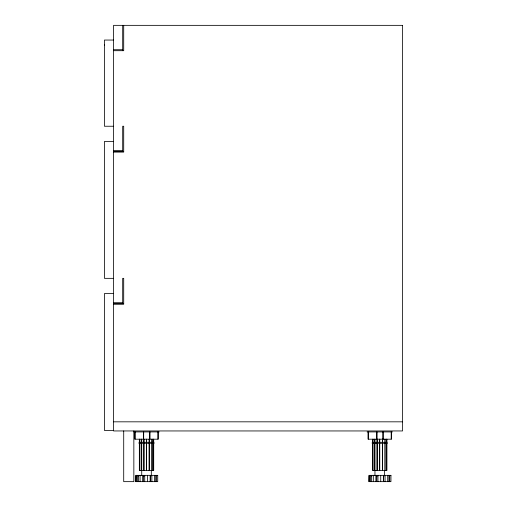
<?xml version="1.0" encoding="UTF-8"?>
<svg xmlns="http://www.w3.org/2000/svg" width="507" height="507" viewBox="0 0 507 507"><rect width="100%" height="100%" fill="white"/><g stroke="black" fill="none" stroke-linecap="round" stroke-linejoin="round"><path stroke-width="0.76" d="M113.568 40.053L104.442 40.053L104.442 126.243L113.568 126.243M113.568 49.724L122.694 49.724M113.568 50.7L123.708 50.7L123.708 25.35M113.568 141.453L104.442 141.453L104.442 278.343L113.568 278.343M113.568 150.617L122.694 150.617M113.568 151.593L123.708 151.593M113.568 152.1L123.708 152.1L123.708 126.243L122.694 126.243L122.694 151.593M113.568 293.553L104.442 293.553L104.442 430.443L113.568 430.443M113.568 302.717L122.694 302.717M113.568 303.693L123.708 303.693M113.568 304.2L123.708 304.2L123.708 278.343L122.694 278.343L122.694 303.693M113.568 421.824L402.558 421.824M133.848 431.92L159.198 431.92M367.068 431.92L392.418 431.92M138.88 442.3L154.166 442.3M372.1 442.3L387.386 442.3M138.88 443.27L154.166 443.27M372.1 443.27L387.386 443.27M138.703 475.826L137.327 475.826L137.327 481.65M144.907 475.826L142.67 475.826L142.67 481.65M371.923 475.826L370.547 475.826L370.547 481.65M378.127 475.826L375.89 475.826L375.89 481.65M391.353 431.92L391.353 439.195L368.133 439.195L368.133 431.92M391.227 431.92L391.227 439.195M389.725 481.65L389.725 475.826L388.92 475.826L388.92 481.65M387.703 475.344L387.703 481.65M386.917 439.195L386.917 442.3M386.917 443.27L386.917 470.49L372.569 470.49L372.569 443.27M386.372 439.195L386.372 442.3M386.372 443.27L386.372 470.49M385.973 439.195L385.973 442.3M385.973 443.27L385.973 470.49M385.086 481.65L385.086 475.826L383.355 475.826L383.355 481.65M384.813 439.195L384.813 442.3M384.813 443.27L384.813 470.49M384.528 470.49L384.528 475.344M383.666 475.826L383.666 481.65M383.07 431.92L383.07 439.195M383.013 431.92L383.013 439.195M382.487 439.195L382.487 442.3M382.487 443.27L382.487 470.49M382.392 439.195L382.392 442.3M382.392 443.27L382.392 470.49M380.738 475.344L380.738 481.65M379.743 439.195L379.743 442.3M379.743 443.27L379.743 470.49M379.648 439.195L379.648 442.3M379.648 443.27L379.648 470.49M377.949 475.826L377.949 481.65M377.265 439.195L377.265 442.3M377.265 443.27L377.265 470.49M376.999 439.195L376.999 442.3M376.999 443.27L376.999 470.49M376.752 475.826L376.752 481.65M374.933 439.195L374.933 442.3M374.933 443.27L374.958 475.344M374.667 439.195L374.667 442.3M374.667 443.27L374.667 470.49M373.31 475.344L373.31 481.65M373.114 439.195L373.038 442.3M373.038 443.27L373.114 470.49M372.569 439.195L372.569 442.3M371.65 475.826L371.65 481.65M369.299 481.65L369.299 475.826L369.14 481.65M368.259 431.92L368.259 439.195M158.133 431.92L158.133 439.195L134.913 439.195L134.913 431.92M158.007 431.92L158.007 439.195M156.505 481.65L156.505 475.826L155.7 475.826L155.7 481.65M154.483 475.344L154.483 481.65M153.697 439.195L153.697 442.3M153.697 443.27L153.697 470.49L139.349 470.49L139.349 443.27M153.152 439.195L153.152 442.3M153.152 443.27L153.152 470.49M152.753 439.195L152.753 442.3M152.753 443.27L152.753 470.49M151.866 481.65L151.866 475.826L150.135 475.826L150.135 481.65M151.593 439.195L151.593 442.3M151.593 443.27L151.593 470.49M151.308 470.49L151.308 475.344M150.446 475.826L150.446 481.65M149.85 431.92L149.85 439.195M149.793 431.92L149.793 439.195M149.267 439.195L149.267 442.3M149.267 443.27L149.267 470.49M149.172 439.195L149.172 442.3M149.172 443.27L149.172 470.49M147.518 475.344L147.518 481.65M146.523 439.195L146.523 442.3M146.523 443.27L146.523 470.49M146.428 439.195L146.428 442.3M146.428 443.27L146.428 470.49M144.729 475.826L144.729 481.65M144.045 439.195L144.045 442.3M144.045 443.27L144.045 470.49M143.779 439.195L143.779 442.3M143.779 443.27L143.779 470.49M143.532 475.826L143.532 481.65M141.713 439.195L141.713 442.3M141.713 443.27L141.738 475.344M141.447 439.195L141.447 442.3M141.447 443.27L141.447 470.49M140.09 475.344L140.09 481.65M139.818 439.195L139.894 442.3M139.894 443.27L139.894 470.49M139.349 439.195L139.349 442.3M138.43 475.826L138.43 481.65M136.079 481.65L136.079 475.826L135.92 481.65M135.039 431.92L135.039 439.195M133.848 430.95L133.848 481.65L123.708 481.65L123.708 430.95M122.694 25.35L122.694 50.7M104.6 44.838L104.6 45.364M402.558 25.35L113.568 25.35L113.568 430.95L402.558 430.95L402.558 25.35M157.721 475.344L135.673 475.344L135.673 481.65L157.721 481.65L157.721 475.344M390.941 475.344L368.893 475.344L368.893 481.65L390.941 481.65L390.941 475.344M376.878 439.195L376.878 431.92L376.821 439.195M143.658 439.195L143.658 431.92L143.601 439.195"/></g></svg>
